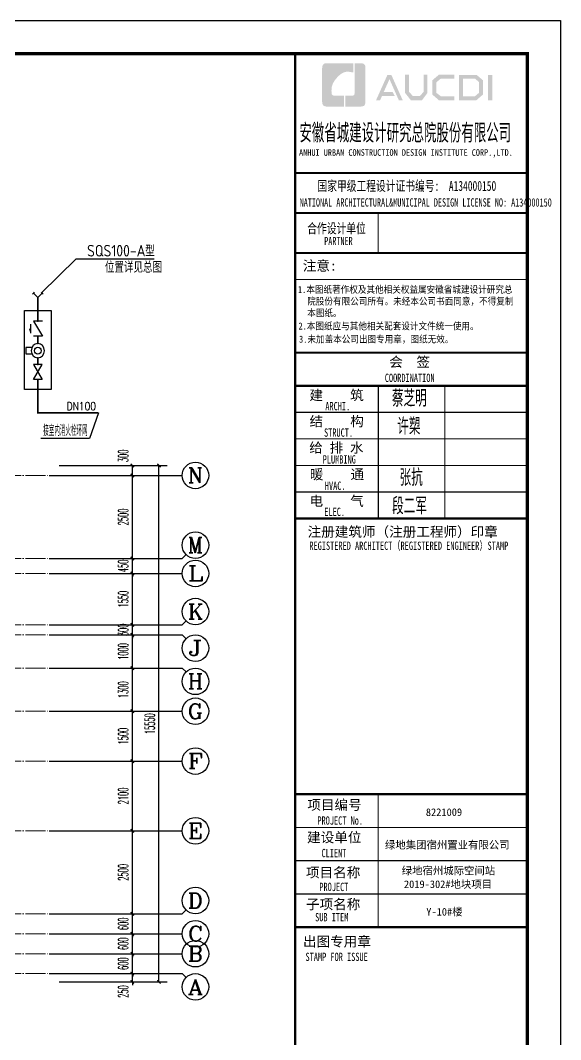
# Model space of a CAD drawing. Extents: x 27938 to 650306, y -92720 to 1524912.
# Drawn here: x 328046 to 344314, y 671171 to 701857 of the extents above; entities that cross this region are included whole.
import ezdxf
from ezdxf.enums import TextEntityAlignment as Align

# ---------------------------------------------------------------- set-up
doc = ezdxf.new("R2010")
doc.units = 0
doc.header["$LTSCALE"] = 1000
doc.header["$MEASUREMENT"] = 0
doc.linetypes.add('DOTE', pattern=[2.42, 2, -0.2, 0.02, -0.2])
for name, color, linetype in [('AXIS', 3, 'Continuous'), ('AXIS_TEXT', 4, 'Continuous'), ('DIM_不分区消火栓', 3, 'Continuous'), ('EQUIP_消防', 7, 'Continuous'), ('EQUIP_阀门', 7, 'Continuous'), ('PIPE-不分区消火栓', 1, 'X'), ('TEXT_不分区消火栓', 7, 'Continuous'), ('TWT_LEAD', 3, 'Continuous'), ('图框', 140, 'Continuous'), ('图签文字', 147, 'Continuous')]:
    doc.layers.add(name, color=color, linetype=linetype)
doc.layers.add('DOTE', color=19, linetype='DOTE', lineweight=9)
doc.layers.add('图签', color=147, linetype='Continuous', lineweight=18)
doc.layers.add('yichutu', color=7, linetype='Continuous', true_color=0xffffff, plot=False)
doc.styles.add('_TCH_AXIS', font='COMPLEX', dxfattribs={"bigfont": 'GBCBIG'})
doc.styles.add('_TCH_DIM_T3', font='SIMPLEX.shx', dxfattribs={"width": 0.494118, "bigfont": 'GBCBIG.shx'})
doc.styles.add('_TWT_PIPEDN', font='SIMPLEX.shx', dxfattribs={"width": 0.6, "oblique": 10, "height": 3, "bigfont": 'HZTXT.shx'})
doc.styles.add('COMPLEX', font='COMPLEX')
doc.styles.add('HT', font='simhei.ttf')
doc.styles.get("Standard").update_dxf_attribs({"font": 'gbenor.shx', "bigfont": 'gbcbig.shx'})
doc.styles.add('宋体', font='', dxfattribs={"height": 50})
doc.styles.add('建筑图签-1', font='simhei.ttf', dxfattribs={"width": 0.7})
doc.styles.add('建筑图签-2', font='TXT.shx', dxfattribs={"width": 0.5, "bigfont": 'HZTXT.shx'})
doc.styles.get('宋体').set_extended_font_data('SimSun')
doc.linetypes.add('X', pattern='A,3,-0.2,["X",Standard,S=0.25,R=0,X=-0.1,Y=-0.115],-0.25', length=3.45)
doc.dimstyles.new('_TCH_ARCH&&100', dxfattribs={"dimtxt": 297.5, "dimasz": 100, "dimexe": 250, "dimexo": 300, "dimgap": 126.25, "dimtad": 1, "dimdec": 0, "dimzin": 0, "dimdsep": 46, "dimtxsty": '_TCH_DIM_T3', "dimblk": 'ARCHTICK', "dimcen": 0.09, "dimclrt": 4, "dimazin": 2, "dimtfac": 1, "dimtdec": 0, "dimtix": 1, "dimtmove": 2, "dimatfit": 3, "dimfxl": 1, "dimtolj": 1, "dimtzin": 0, "dimarcsym": 0})

# ---------------------------------------------------------------- blocks, each defined once
blk = doc.blocks.new('院标1')
h = blk.add_hatch(color=150)
h.dxf.hatch_style = 1
h.set_gradient(color1=(33, 113, 253), color2=(33, 113, 253), tint=1, name='INVCURVED')
edge = h.paths.add_edge_path()
edge.add_spline(control_points=[(116373, 648379), (116379, 648379), (116382, 648379), (116391, 648379), (116391, 648379), (116391, 648379), (116616, 648379), (116616, 648379), (116616, 648379), (116616, 648379), (116616, 648054), (116616, 648054), (116616, 648054), (116616, 648054), (116108, 648054), (116108, 648054), (116108, 648054), (116028, 648054), (115963, 648111), (115963, 648199), (115963, 648199), (115963, 648199), (115963, 649215), (115963, 649215), (115963, 649215), (115963, 649295), (116018, 649360), (116108, 649360), (116108, 649360), (116108, 649360), (116897, 649360), (116897, 649360), (116897, 649360), (116897, 649360), (116897, 649080), (116897, 649080), (116897, 649080), (116897, 649080), (116566, 649140), (116356, 648859), (116356, 648859), (116245, 648719), (116240, 648545), (116247, 648466), (116247, 648466), (116254, 648386), (116247, 648466), (116247, 648466), (116247, 648466), (116247, 648466), (116258, 648374), (116373, 648379)], knot_values=[0, 0, 0, 0, 0.071429, 0.071429, 0.071429, 0.107143, 0.142857, 0.142857, 0.142857, 0.178571, 0.214286, 0.214286, 0.214286, 0.25, 0.285714, 0.285714, 0.285714, 0.321429, 0.357143, 0.357143, 0.357143, 0.392857, 0.428571, 0.428571, 0.428571, 0.464286, 0.5, 0.5, 0.5, 0.535714, 0.571429, 0.571429, 0.571429, 0.607143, 0.642857, 0.642857, 0.642857, 0.678571, 0.714286, 0.714286, 0.714286, 0.75, 0.785714, 0.785714, 0.785714, 0.821429, 0.857143, 0.857143, 0.857143, 0.928571, 1, 1, 1, 1], degree=3, periodic=0)
h = blk.add_hatch(color=150)
h.dxf.hatch_style = 1
h.set_gradient(color1=(33, 113, 253), color2=(33, 113, 253), tint=1, name='INVCURVED')
edge = h.paths.add_edge_path()
edge.add_spline(control_points=[(117268, 649215), (117268, 649215), (117268, 648199), (117268, 648199), (117268, 648199), (117268, 648114), (117212, 648054), (117123, 648054), (117123, 648054), (117123, 648054), (116663, 648054), (116663, 648054), (116663, 648054), (116663, 648054), (116663, 648379), (116663, 648379), (116663, 648379), (116663, 648379), (116865, 648379), (116865, 648379), (116865, 648379), (116907, 648379), (116941, 648413), (116941, 648455), (116941, 648455), (116941, 648455), (116941, 649360), (116941, 649360), (116941, 649360), (116941, 649360), (117123, 649360), (117123, 649360), (117123, 649360), (117204, 649360), (117268, 649306), (117268, 649215)], knot_values=[0, 0, 0, 0, 0.1, 0.1, 0.1, 0.15, 0.2, 0.2, 0.2, 0.25, 0.3, 0.3, 0.3, 0.35, 0.4, 0.4, 0.4, 0.45, 0.5, 0.5, 0.5, 0.55, 0.6, 0.6, 0.6, 0.65, 0.7, 0.7, 0.7, 0.75, 0.8, 0.8, 0.8, 0.9, 1, 1, 1, 1], degree=3, periodic=0)
blk = doc.blocks.new('TK')
at = {"layer": '图框'}
h = blk.add_hatch(color=256, dxfattribs=at)
h.paths.add_polyline_path([(547288, 547072), (547414, 547072), (547414, 546302), (547288, 546302)])
h.paths.add_polyline_path([(546536, 546956), (546536, 546430), (546896, 546430), (547020, 546536), (547020, 546855), (546900, 546956)], flags=16)
h.paths.add_polyline_path([(546418, 547074), (546418, 546311), (546940, 546311), (547138, 546482), (547138, 546910), (546943, 547074)])
h.paths.add_polyline_path([(546275, 547077), (546275, 546962), (545868, 546962), (545735, 546851), (545735, 546531), (545868, 546429), (546277, 546429), (546277, 546307), (545813, 546307), (545611, 546481), (545611, 546910), (545809, 547077)])
h.paths.add_polyline_path([(544792, 547075), (544912, 547075), (544912, 546565), (545026, 546433), (545237, 546433), (545351, 546565), (545351, 547075), (545465, 547075), (545465, 546528), (545301, 546311), (544963, 546311), (544792, 546530)])
h.paths.add_polyline_path([(544260, 547074), (544377, 547074), (544719, 546310), (544603, 546310), (544322, 546944), (544147, 546556), (544418, 546556), (544479, 546440), (544098, 546440), (544039, 546308), (543916, 546308)])
for p, q in [((541480, 544114), (548480, 544114)), ((541480, 544114), (548480, 544114)), ((541480, 542914), (548480, 542914))]:
    blk.add_line(p, q, dxfattribs=at)
blk.add_lwpolyline([(465375, 548714), (549475, 548714), (549475, 489314), (465375, 489314)], close=True, dxfattribs=at)
blk.add_lwpolyline([(465375, 548714), (549475, 548714), (549475, 489314), (465375, 489314)], close=True, dxfattribs=at)
at = {"layer": '图框', "const_width": 100}
blk.add_lwpolyline([(548475, 490314), (548475, 547714), (467875, 547714), (467875, 490314)], close=True, dxfattribs=at)
at = {"layer": '图框'}
for points, const_width in [([(541480, 490314), (541480, 547714)], 70), ([(541480, 544114), (548480, 544114)], 60), ([(541480, 542914), (548480, 542914)], 60), ([(541480, 542914), (548480, 542914)], 60), ([(543980, 542914), (543980, 541714)], 35), ([(541480, 541714), (548480, 541714)], 60), ([(541480, 541714), (548480, 541714)], 60), ([(541480, 540913), (548480, 540913)], 35), ([(541488, 538714), (548488, 538714)], 60), ([(541488, 537714), (548488, 537714)], 70), ([(541488, 537714), (548488, 537714)], 70), ([(543988, 537714), (543988, 533714)], 35), ([(545988, 537714), (545988, 533714)], 35), ([(541488, 536914), (548488, 536914)], 35), ([(541488, 536114), (548488, 536114)], 35), ([(541488, 535314), (548488, 535314)], 35), ([(541488, 534514), (548488, 534514)], 35), ([(541488, 533714), (548488, 533714)], 70), ([(541480, 525414), (548480, 525414)], 70), ([(541480, 525414), (548480, 525414)], 70), ([(543980, 521414), (543980, 525414)], 35), ([(541480, 524414), (548480, 524414)], 35), ([(541480, 523414), (548480, 523414)], 35), ([(541480, 522414), (548480, 522414)], 35), ([(548480, 521414), (541480, 521414)], 70)]:
    blk.add_lwpolyline(points, dxfattribs=dict(at, const_width=const_width))
blk.add_blockref('院标1', (426331, -101935))
for s, height, style, width, p in [('ANHUI URBAN CONSTRUCTION DESIGN INSTITUTE CORP.,LTD.', 200, '建筑图签-1', 0.91, (541598, 544636)), ('NATIONAL ARCHITECTURAL&MUNICIPAL DESIGN LICENSE NO: A134000150', 250, '建筑图签-1', 0.6, (541617, 543108)), ('PARTNER', 250, '建筑图签-1', 0.6, (542355, 541947)), ('1.本图纸著作权及其他相关权益属安徽省城建设计研究总', 210, 'HT', 0.88, (541566, 540507)), ('院股份有限公司所有。未经本公司书面同意，不得复制', 210, 'HT', 0.88, (541845, 540153)), ('本图纸。', 210, 'HT', 0.88, (541845, 539803)), (' 2.本图纸应与其他相关配套设计文件统一使用。 ', 210, 'HT', 0.88, (541455, 539406)), ('3.未加盖本公司出图专用章，图纸无效。', 210, 'HT', 0.88, (541598, 539011)), ('COORDINATION', 250, '建筑图签-1', 0.7, (544180, 537827)), ('ARCHI.', 250, '建筑图签-1', 0.7, (542389, 536975)), ('STRUCT.', 250, '建筑图签-1', 0.7, (542350, 536179)), ('PLUMBING', 250, '建筑图签-1', 0.7, (542309, 535372)), ('HVAC.', 250, '建筑图签-1', 0.7, (542374, 534579)), ('ELEC.', 250, '建筑图签-1', 0.7, (542358, 533794)), ('REGISTERED ARCHITECT（REGISTERED ENGINEER）STAMP', 250, '建筑图签-1', 0.7, (541909, 532772)), ('PROJECT No.', 250, '建筑图签-1', 0.7, (542150, 524499, -1799)), ('CLIENT', 250, '建筑图签-1', 0.7, (542274, 523520)), ('PROJECT', 250, '建筑图签-1', 0.7, (542209, 522500)), ('SUB ITEM', 250, '建筑图签-1', 0.7, (542082, 521589)), ('STAMP FOR ISSUE', 250, '建筑图签-1', 0.7, (541793, 520395))]:
    blk.add_text(s, height=height, dxfattribs=dict(at, style=style, width=width)).set_placement(p)
at = {"layer": '图签', "color": 2, "style": '宋体'}
for s, height, p in [('8221009', 229.3, (545417, 524761)), ('绿地集团宿州置业有限公司', 229.34, (544185, 523776)), ('绿地宿州城际空间站', 229.3, (544690, 523001)), ('2019-302#地块项目', 229.34, (544757, 522592))]:
    blk.add_text(s, height=height, dxfattribs=at).set_placement(p)
at = {"layer": '图签文字', "color": 7, "style": '建筑图签-1'}
for s, height, width, p in [('安徽省城建设计研究总院股份有限公司', 500, 0.55, (541608, 545091)), ('国家甲级工程设计证书编号:  A134000150', 300, 0.7, (542152, 543581)), ('合作设计单位', 300, 0.7, (541845, 542304))]:
    blk.add_text(s, height=height, dxfattribs=dict(at, width=width)).set_placement(p)
for s, p in [('注意:', (541711, 541177)), ('会  签', (544315, 538281)), ('建    筑', (541910, 537280)), ('结    构', (541914, 536493)), ('给 排 水', (541905, 535699)), ('暖    通', (541923, 534896)), ('电    气', (541913, 534096)), ('注册建筑师（注册工程师）印章', (541855, 533167)), ('项目编号', (541848, 524946)), ('建设单位', (541840, 523969)), ('项目名称', (541807, 522911)), ('子项名称', (541807, 521954)), ('出图专用章', (541716, 520832))]:
    blk.add_text(s, height=300, dxfattribs=at).set_placement(p)
at = {"layer": '图签文字', "color": 1, "style": '建筑图签-2', "width": 0.7}
for s, p in [('蔡芝明', (544395, 537085)), ('许槊', (544555, 536242)), ('张抗', (544626, 534701)), ('段二军', (544401, 533845))]:
    blk.add_text(s, height=500, dxfattribs=at).set_placement(p)
blk = doc.blocks.new('GDRDADWDAD')
at = {"layer": 'DOTE', "linetype": 'DOTE', "ltscale": 0.3}
for p, q in [((270117, 688157), (328917, 688157)), ((270117, 685657), (328917, 685657)), ((270117, 685207), (328917, 685207)), ((270117, 683657), (328917, 683657)), ((270117, 683357), (328917, 683357)), ((270117, 682357), (328917, 682357)), ((270117, 681057), (328917, 681057)), ((270117, 679557), (328917, 679557)), ((270117, 677457), (328917, 677457)), ((270117, 674957), (328917, 674957)), ((270117, 674357), (328917, 674357)), ((270117, 673757), (328917, 673757)), ((270117, 673157), (328917, 673157))]:
    blk.add_line(p, q, dxfattribs=at)
blk = doc.blocks.new('yct-841-594-84100-59400-100-1000.0')
at = {"layer": 'yichutu', "color": 7, "true_color": 0xffffff}
blk.add_lwpolyline([(0, 0), (0, 59400), (84100, 59400), (84100, 0)], close=True, dxfattribs=at)
blk = doc.blocks.new('$VALVE$00000295')
blk.add_lwpolyline([(-125, 72), (-125, -72), (125, 72), (125, -72), (-125, 72)])
for p in [(-125, 0), (125, 0)]:
    blk.add_point(p)
blk = doc.blocks.new('$VALVE$00000315')
blk.add_line((-75, 125), (75, 125))
blk.add_lwpolyline([(-125, -75), (-125, 75), (125, -75), (125, 75)])
for p in [(-125, 0), (125, 0)]:
    blk.add_point(p)
blk.add_solid([(0, 125), (0, 150), (75, 125)])
blk = doc.blocks.new('$VALVE$00000751')
for p, q in [((-53, -108), (-53, -221)), ((53, -221), (53, -108)), ((-53, -221), (53, -221))]:
    blk.add_line(p, q)
blk.add_lwpolyline([(-120, 0, 1), (120, 0, 1), (-120, 0, 1.76642)], format="xyb")
blk.add_circle((0, 0), 60)
for p in [(-120, 0), (120, 0)]:
    blk.add_point(p)
blk = doc.blocks.new('$ATTACHMENT$00000194')
for p, q in [((0, 0), (134, 134)), ((0, 0), (134, -134)), ((107, 162), (134, 134)), ((161, 107), (134, 134)), ((107, -161), (134, -134)), ((161, -107), (134, -134))]:
    blk.add_line(p, q)
blk = doc.blocks.new('_ArchTick')
at = {"color": 0, "linetype": 'ByBlock', "const_width": 0.4}
blk.add_lwpolyline([(-0.5, -0.5), (0.5, 0.5)], dxfattribs=at)
blk = doc.blocks.new('*D1050')
at = {"layer": 'AXIS', "color": 0, "lineweight": -2}
for p, q in [((331417, 673157), (331417, 673257)), ((329217, 673157), (331667, 673157)), ((331417, 672907), (331417, 673157)), ((329217, 672907), (331667, 672907)), ((331417, 672907), (331417, 672807))]:
    blk.add_line(p, q, dxfattribs=at)
at = {"layer": 'Defpoints', "color": 0}
for p in [(328917, 673157), (331417, 673157), (328917, 672907)]:
    blk.add_point(p, dxfattribs=at)
at = {"layer": 'AXIS', "color": 0, "lineweight": -2, "xscale": 100, "yscale": 100, "zscale": 100}
for p, rotation in [((331417, 673157), 270), ((331417, 672907), 90)]:
    blk.add_blockref('_ArchTick', p, dxfattribs=dict(at, rotation=rotation))
at = {"layer": 'AXIS', "color": 4, "insert": (331142, 672618), "char_height": 297.5, "attachment_point": 5, "rotation": 90, "style": '_TCH_DIM_T3'}
blk.add_mtext('\\A1;250', dxfattribs=at)
blk = doc.blocks.new('*D1051')
at = {"layer": 'AXIS', "color": 0, "lineweight": -2}
for p, q in [((329217, 673757), (331667, 673757)), ((331417, 673757), (331417, 673857)), ((331417, 673157), (331417, 673757)), ((329217, 673157), (331667, 673157)), ((331417, 673157), (331417, 673057))]:
    blk.add_line(p, q, dxfattribs=at)
at = {"layer": 'Defpoints', "color": 0}
for p in [(328917, 673757), (331417, 673757), (328917, 673157)]:
    blk.add_point(p, dxfattribs=at)
at = {"layer": 'AXIS', "color": 0, "lineweight": -2, "xscale": 100, "yscale": 100, "zscale": 100}
for p, rotation in [((331417, 673757), 270), ((331417, 673157), 90)]:
    blk.add_blockref('_ArchTick', p, dxfattribs=dict(at, rotation=rotation))
at = {"layer": 'AXIS', "color": 4, "insert": (331142, 673457), "char_height": 297.5, "attachment_point": 5, "rotation": 90, "style": '_TCH_DIM_T3'}
blk.add_mtext('\\A1;600', dxfattribs=at)
blk = doc.blocks.new('*D1052')
at = {"layer": 'AXIS', "color": 0, "lineweight": -2}
for p, q in [((329217, 674357), (331667, 674357)), ((331417, 674357), (331417, 674457)), ((331417, 673757), (331417, 674357)), ((329217, 673757), (331667, 673757)), ((331417, 673757), (331417, 673657))]:
    blk.add_line(p, q, dxfattribs=at)
at = {"layer": 'Defpoints', "color": 0}
for p in [(328917, 674357), (331417, 674357), (328917, 673757)]:
    blk.add_point(p, dxfattribs=at)
at = {"layer": 'AXIS', "color": 0, "lineweight": -2, "xscale": 100, "yscale": 100, "zscale": 100}
for p, rotation in [((331417, 674357), 270), ((331417, 673757), 90)]:
    blk.add_blockref('_ArchTick', p, dxfattribs=dict(at, rotation=rotation))
at = {"layer": 'AXIS', "color": 4, "insert": (331142, 674057), "char_height": 297.5, "attachment_point": 5, "rotation": 90, "style": '_TCH_DIM_T3'}
blk.add_mtext('\\A1;600', dxfattribs=at)
blk = doc.blocks.new('*D1053')
at = {"layer": 'AXIS', "color": 0, "lineweight": -2}
for p, q in [((329217, 674957), (331667, 674957)), ((331417, 674957), (331417, 675057)), ((331417, 674357), (331417, 674957)), ((329217, 674357), (331667, 674357)), ((331417, 674357), (331417, 674257))]:
    blk.add_line(p, q, dxfattribs=at)
at = {"layer": 'Defpoints', "color": 0}
for p in [(328917, 674957), (331417, 674957), (328917, 674357)]:
    blk.add_point(p, dxfattribs=at)
at = {"layer": 'AXIS', "color": 0, "lineweight": -2, "xscale": 100, "yscale": 100, "zscale": 100}
for p, rotation in [((331417, 674957), 270), ((331417, 674357), 90)]:
    blk.add_blockref('_ArchTick', p, dxfattribs=dict(at, rotation=rotation))
at = {"layer": 'AXIS', "color": 4, "insert": (331142, 674657), "char_height": 297.5, "attachment_point": 5, "rotation": 90, "style": '_TCH_DIM_T3'}
blk.add_mtext('\\A1;600', dxfattribs=at)
blk = doc.blocks.new('*D1054')
at = {"layer": 'AXIS', "color": 0, "lineweight": -2}
for p, q in [((329217, 677457), (331667, 677457)), ((331417, 674957), (331417, 677457)), ((329217, 674957), (331667, 674957))]:
    blk.add_line(p, q, dxfattribs=at)
at = {"layer": 'Defpoints', "color": 0}
for p in [(328917, 677457), (331417, 677457), (328917, 674957)]:
    blk.add_point(p, dxfattribs=at)
at = {"layer": 'AXIS', "color": 0, "lineweight": -2, "xscale": 100, "yscale": 100, "zscale": 100}
for p, rotation in [((331417, 677457), 90), ((331417, 674957), 270)]:
    blk.add_blockref('_ArchTick', p, dxfattribs=dict(at, rotation=rotation))
at = {"layer": 'AXIS', "color": 4, "insert": (331142, 676207), "char_height": 297.5, "attachment_point": 5, "rotation": 90, "style": '_TCH_DIM_T3'}
blk.add_mtext('\\A1;2500', dxfattribs=at)
blk = doc.blocks.new('*D1055')
at = {"layer": 'AXIS', "color": 0, "lineweight": -2}
for p, q in [((329217, 679557), (331667, 679557)), ((331417, 677457), (331417, 679557)), ((329217, 677457), (331667, 677457))]:
    blk.add_line(p, q, dxfattribs=at)
at = {"layer": 'Defpoints', "color": 0}
for p in [(328917, 679557), (331417, 679557), (328917, 677457)]:
    blk.add_point(p, dxfattribs=at)
at = {"layer": 'AXIS', "color": 0, "lineweight": -2, "xscale": 100, "yscale": 100, "zscale": 100}
for p, rotation in [((331417, 679557), 90), ((331417, 677457), 270)]:
    blk.add_blockref('_ArchTick', p, dxfattribs=dict(at, rotation=rotation))
at = {"layer": 'AXIS', "color": 4, "insert": (331142, 678507), "char_height": 297.5, "attachment_point": 5, "rotation": 90, "style": '_TCH_DIM_T3'}
blk.add_mtext('\\A1;2100', dxfattribs=at)
blk = doc.blocks.new('*D1056')
at = {"layer": 'AXIS', "color": 0, "lineweight": -2}
for p, q in [((329217, 681057), (331667, 681057)), ((331417, 679557), (331417, 681057)), ((329217, 679557), (331667, 679557))]:
    blk.add_line(p, q, dxfattribs=at)
at = {"layer": 'Defpoints', "color": 0}
for p in [(328917, 681057), (331417, 681057), (328917, 679557)]:
    blk.add_point(p, dxfattribs=at)
at = {"layer": 'AXIS', "color": 0, "lineweight": -2, "xscale": 100, "yscale": 100, "zscale": 100}
for p, rotation in [((331417, 681057), 90), ((331417, 679557), 270)]:
    blk.add_blockref('_ArchTick', p, dxfattribs=dict(at, rotation=rotation))
at = {"layer": 'AXIS', "color": 4, "insert": (331142, 680307), "char_height": 297.5, "attachment_point": 5, "rotation": 90, "style": '_TCH_DIM_T3'}
blk.add_mtext('\\A1;1500', dxfattribs=at)
blk = doc.blocks.new('*D1057')
at = {"layer": 'AXIS', "color": 0, "lineweight": -2}
for p, q in [((329217, 682357), (331667, 682357)), ((331417, 681057), (331417, 682357)), ((329217, 681057), (331667, 681057))]:
    blk.add_line(p, q, dxfattribs=at)
at = {"layer": 'Defpoints', "color": 0}
for p in [(328917, 682357), (331417, 682357), (328917, 681057)]:
    blk.add_point(p, dxfattribs=at)
at = {"layer": 'AXIS', "color": 0, "lineweight": -2, "xscale": 100, "yscale": 100, "zscale": 100}
for p, rotation in [((331417, 682357), 90), ((331417, 681057), 270)]:
    blk.add_blockref('_ArchTick', p, dxfattribs=dict(at, rotation=rotation))
at = {"layer": 'AXIS', "color": 4, "insert": (331142, 681707), "char_height": 297.5, "attachment_point": 5, "rotation": 90, "style": '_TCH_DIM_T3'}
blk.add_mtext('\\A1;1300', dxfattribs=at)
blk = doc.blocks.new('*D1058')
at = {"layer": 'AXIS', "color": 0, "lineweight": -2}
for p, q in [((329217, 683357), (331667, 683357)), ((331417, 682357), (331417, 683357)), ((329217, 682357), (331667, 682357))]:
    blk.add_line(p, q, dxfattribs=at)
at = {"layer": 'Defpoints', "color": 0}
for p in [(328917, 683357), (331417, 683357), (328917, 682357)]:
    blk.add_point(p, dxfattribs=at)
at = {"layer": 'AXIS', "color": 0, "lineweight": -2, "xscale": 100, "yscale": 100, "zscale": 100}
for p, rotation in [((331417, 683357), 90), ((331417, 682357), 270)]:
    blk.add_blockref('_ArchTick', p, dxfattribs=dict(at, rotation=rotation))
at = {"layer": 'AXIS', "color": 4, "insert": (331142, 682857), "char_height": 297.5, "attachment_point": 5, "rotation": 90, "style": '_TCH_DIM_T3'}
blk.add_mtext('\\A1;1000', dxfattribs=at)
blk = doc.blocks.new('*D1059')
at = {"layer": 'AXIS', "color": 0, "lineweight": -2}
for p, q in [((331417, 683657), (331417, 683757)), ((329217, 683657), (331667, 683657)), ((331417, 683357), (331417, 683657)), ((329217, 683357), (331667, 683357)), ((331417, 683357), (331417, 683257))]:
    blk.add_line(p, q, dxfattribs=at)
at = {"layer": 'Defpoints', "color": 0}
for p in [(328917, 683657), (331417, 683657), (328917, 683357)]:
    blk.add_point(p, dxfattribs=at)
at = {"layer": 'AXIS', "color": 0, "lineweight": -2, "xscale": 100, "yscale": 100, "zscale": 100}
for p, rotation in [((331417, 683657), 270), ((331417, 683357), 90)]:
    blk.add_blockref('_ArchTick', p, dxfattribs=dict(at, rotation=rotation))
at = {"layer": 'AXIS', "color": 4, "insert": (331142, 683507), "char_height": 297.5, "attachment_point": 5, "rotation": 90, "style": '_TCH_DIM_T3'}
blk.add_mtext('\\A1;300', dxfattribs=at)
blk = doc.blocks.new('*D1060')
at = {"layer": 'AXIS', "color": 0, "lineweight": -2}
for p, q in [((329217, 685207), (331667, 685207)), ((331417, 683657), (331417, 685207)), ((329217, 683657), (331667, 683657))]:
    blk.add_line(p, q, dxfattribs=at)
at = {"layer": 'Defpoints', "color": 0}
for p in [(328917, 685207), (331417, 685207), (328917, 683657)]:
    blk.add_point(p, dxfattribs=at)
at = {"layer": 'AXIS', "color": 0, "lineweight": -2, "xscale": 100, "yscale": 100, "zscale": 100}
for p, rotation in [((331417, 685207), 90), ((331417, 683657), 270)]:
    blk.add_blockref('_ArchTick', p, dxfattribs=dict(at, rotation=rotation))
at = {"layer": 'AXIS', "color": 4, "insert": (331142, 684432), "char_height": 297.5, "attachment_point": 5, "rotation": 90, "style": '_TCH_DIM_T3'}
blk.add_mtext('\\A1;1550', dxfattribs=at)
blk = doc.blocks.new('*D1061')
at = {"layer": 'AXIS', "color": 0, "lineweight": -2}
for p, q in [((329217, 685657), (331667, 685657)), ((331417, 685657), (331417, 685757)), ((331417, 685207), (331417, 685657)), ((329217, 685207), (331667, 685207)), ((331417, 685207), (331417, 685107))]:
    blk.add_line(p, q, dxfattribs=at)
at = {"layer": 'Defpoints', "color": 0}
for p in [(328917, 685657), (331417, 685657), (328917, 685207)]:
    blk.add_point(p, dxfattribs=at)
at = {"layer": 'AXIS', "color": 0, "lineweight": -2, "xscale": 100, "yscale": 100, "zscale": 100}
for p, rotation in [((331417, 685657), 270), ((331417, 685207), 90)]:
    blk.add_blockref('_ArchTick', p, dxfattribs=dict(at, rotation=rotation))
at = {"layer": 'AXIS', "color": 4, "insert": (331142, 685432), "char_height": 297.5, "attachment_point": 5, "rotation": 90, "style": '_TCH_DIM_T3'}
blk.add_mtext('\\A1;450', dxfattribs=at)
blk = doc.blocks.new('*D1062')
at = {"layer": 'AXIS', "color": 0, "lineweight": -2}
for p, q in [((329217, 688157), (331667, 688157)), ((331417, 685657), (331417, 688157)), ((329217, 685657), (331667, 685657))]:
    blk.add_line(p, q, dxfattribs=at)
at = {"layer": 'Defpoints', "color": 0}
for p in [(328917, 688157), (331417, 688157), (328917, 685657)]:
    blk.add_point(p, dxfattribs=at)
at = {"layer": 'AXIS', "color": 0, "lineweight": -2, "xscale": 100, "yscale": 100, "zscale": 100}
for p, rotation in [((331417, 688157), 90), ((331417, 685657), 270)]:
    blk.add_blockref('_ArchTick', p, dxfattribs=dict(at, rotation=rotation))
at = {"layer": 'AXIS', "color": 4, "insert": (331142, 686907), "char_height": 297.5, "attachment_point": 5, "rotation": 90, "style": '_TCH_DIM_T3'}
blk.add_mtext('\\A1;2500', dxfattribs=at)
blk = doc.blocks.new('*D1063')
at = {"layer": 'AXIS', "color": 0, "lineweight": -2}
for p, q in [((329217, 688457), (331667, 688457)), ((331417, 688157), (331417, 688457)), ((329217, 688157), (331667, 688157))]:
    blk.add_line(p, q, dxfattribs=at)
at = {"layer": 'Defpoints', "color": 0}
for p in [(328917, 688457), (331417, 688457), (328917, 688157)]:
    blk.add_point(p, dxfattribs=at)
at = {"layer": 'AXIS', "color": 0, "lineweight": -2, "xscale": 100, "yscale": 100, "zscale": 100}
for p, rotation in [((331417, 688457), 90), ((331417, 688157), 270)]:
    blk.add_blockref('_ArchTick', p, dxfattribs=dict(at, rotation=rotation))
at = {"layer": 'AXIS', "color": 4, "insert": (331142, 688746), "char_height": 297.5, "attachment_point": 5, "rotation": 90, "style": '_TCH_DIM_T3'}
blk.add_mtext('\\A1;300', dxfattribs=at)
blk = doc.blocks.new('*D1064')
at = {"layer": 'AXIS', "color": 0, "lineweight": -2}
for p, q in [((329217, 688457), (332467, 688457)), ((332217, 672907), (332217, 688457)), ((329217, 672907), (332467, 672907))]:
    blk.add_line(p, q, dxfattribs=at)
at = {"layer": 'Defpoints', "color": 0}
for p in [(328917, 688457), (332217, 688457), (328917, 672907)]:
    blk.add_point(p, dxfattribs=at)
at = {"layer": 'AXIS', "color": 0, "lineweight": -2, "xscale": 100, "yscale": 100, "zscale": 100}
for p, rotation in [((332217, 688457), 90), ((332217, 672907), 270)]:
    blk.add_blockref('_ArchTick', p, dxfattribs=dict(at, rotation=rotation))
at = {"layer": 'AXIS', "color": 4, "insert": (331942, 680682), "char_height": 297.5, "attachment_point": 5, "rotation": 90, "style": '_TCH_DIM_T3'}
blk.add_mtext('\\A1;15550', dxfattribs=at)
blk = doc.blocks.new('_AXISO')
blk.add_circle((0, 0), 0.5)
at = {"layer": 'AXIS_TEXT', "style": 'COMPLEX', "width": 1.041667}
blk.add_attdef('A', text='', height=0.56, dxfattribs=at).set_placement((-0.25, -0.28), (0.25, -0.28), align=Align.FIT)

msp = doc.modelspace()

# ---------------------------------------------------------------- hatches: boundary and pattern name
at = {"layer": 'PIPE-不分区消火栓'}
for points in [[(328571.9, 690042.6), (328549.4, 690042.6), (328549.4, 690020.1)], [(328571.9, 690042.6), (328571.9, 690020.1), (328549.4, 690020.1)]]:
    msp.add_hatch(color=256, dxfattribs=at).paths.add_polyline_path(points)

# ---------------------------------------------------------------- linework, layer by layer
msp.add_lwpolyline([(328969.4, 693125.9), (328969.4, 690744.7), (328174.5, 690744.7), (328174.5, 693125.9)], close=True)
for p in [(328571.9, 692797.5), (328571.9, 692347.5), (328571.9, 692128.5), (328571.9, 691696.5), (328571.9, 691499.3), (328571.9, 691048.6)]:
    msp.add_point(p)
at = {"layer": 'AXIS'}
for p, q in [((328916.6, 688157.2), (332916.6, 688157.2)), ((328916.6, 685657.2), (332916.6, 685657.2)), ((333033.7, 685774.3), (332916.6, 685657.2)), ((328916.6, 685207.2), (332916.6, 685207.2)), ((333033.7, 683774.3), (332916.6, 683657.2)), ((328916.6, 683657.2), (332916.6, 683657.2)), ((328916.6, 683357.2), (332916.6, 683357.2)), ((333033.7, 683240), (332916.6, 683357.2)), ((328916.6, 682357.2), (332916.6, 682357.2)), ((333033.7, 682240), (332916.6, 682357.2)), ((328916.6, 681057.2), (332916.6, 681057.2)), ((328916.6, 679557.2), (332916.6, 679557.2)), ((328916.6, 677457.2), (332916.6, 677457.2)), ((328916.6, 674957.2), (332916.6, 674957.2)), ((333033.7, 675074.3), (332916.6, 674957.2)), ((328916.6, 674357.2), (332916.6, 674357.2)), ((328916.6, 673757.2), (332916.6, 673757.2)), ((328916.6, 673157.2), (332916.6, 673157.2)), ((333033.7, 673040), (332916.6, 673157.2))]:
    msp.add_line(p, q, dxfattribs=at)
at = {"layer": 'DIM_不分区消火栓'}
for p, q in [((330394.1, 690042.6), (330127.1, 689273.5)), ((330127.1, 689273.5), (328664.3, 689273.5))]:
    msp.add_line(p, q, dxfattribs=at)
at = {"layer": 'PIPE-不分区消火栓', "const_width": 45}
for points in [[(328571.9, 693509.4), (328571.9, 692797.5)], [(328571.9, 692347.5), (328571.9, 692128.5)], [(328571.9, 691696.5), (328571.9, 691499.3)], [(328571.9, 691048.6), (328571.9, 690042.6)], [(328571.9, 690042.6), (329366.8, 690042.6)], [(329366.8, 690042.6), (330394.1, 690042.6)]]:
    msp.add_lwpolyline(points, dxfattribs=at)
at = {"layer": 'TWT_LEAD'}
for p, q in [((328674.6, 693642.6), (329728, 694677.5)), ((328674.6, 693642.6), (329728, 694677.5)), ((329728, 694677.5), (332078.1, 694677.5))]:
    msp.add_line(p, q, dxfattribs=at)

# ---------------------------------------------------------------- block references
for name, p in [('TK', (-205160.9, 153143.3)), ('GDRDADWDAD', (0, 0))]:
    msp.add_blockref(name, p)
at = {"layer": 'AXIS'}
ref = msp.add_blockref('_AXISO', (333316.6, 688157.2), dxfattribs=dict(at, xscale=800, yscale=800, zscale=800))
ref.add_attrib('A', 'N', dxfattribs={"layer": 'AXIS_TEXT', "height": 452.5, "style": '_TCH_AXIS', "width": 1.105263}).set_placement((333090.3, 687930.9), (333542.9, 687930.9), align=Align.FIT)
ref = msp.add_blockref('_AXISO', (333316.6, 686057.2), dxfattribs=dict(at, xscale=800, yscale=800, zscale=800))
ref.add_attrib('A', 'M', dxfattribs={"layer": 'AXIS_TEXT', "height": 452.5, "style": '_TCH_AXIS'}).set_placement((333090.3, 685830.9), (333542.9, 685830.9), align=Align.FIT)
ref = msp.add_blockref('_AXISO', (333316.6, 685207.2), dxfattribs=dict(at, xscale=800, yscale=800, zscale=800))
ref.add_attrib('A', 'L', dxfattribs={"layer": 'AXIS_TEXT', "height": 452.5, "style": '_TCH_AXIS', "width": 1.4}).set_placement((333090.3, 684980.9), (333542.9, 684980.9), align=Align.FIT)
ref = msp.add_blockref('_AXISO', (333316.6, 684057.2), dxfattribs=dict(at, xscale=800, yscale=800, zscale=800))
ref.add_attrib('A', 'K', dxfattribs={"layer": 'AXIS_TEXT', "height": 452.5, "style": '_TCH_AXIS', "width": 1.105263}).set_placement((333090.3, 683830.9), (333542.9, 683830.9), align=Align.FIT)
ref = msp.add_blockref('_AXISO', (333316.6, 682957.2), dxfattribs=dict(at, xscale=800, yscale=800, zscale=800))
ref.add_attrib('A', 'J', dxfattribs={"layer": 'AXIS_TEXT', "height": 452.5, "style": '_TCH_AXIS', "width": 1.909091}).set_placement((333090.3, 682730.9), (333542.9, 682730.9), align=Align.FIT)
ref = msp.add_blockref('_AXISO', (333316.6, 681957.2), dxfattribs=dict(at, xscale=800, yscale=800, zscale=800))
ref.add_attrib('A', 'H', dxfattribs={"layer": 'AXIS_TEXT', "height": 452.5, "style": '_TCH_AXIS', "width": 1.05}).set_placement((333090.3, 681730.9), (333542.9, 681730.9), align=Align.FIT)
ref = msp.add_blockref('_AXISO', (333316.6, 681057.2), dxfattribs=dict(at, xscale=800, yscale=800, zscale=800))
ref.add_attrib('A', 'G', dxfattribs={"layer": 'AXIS_TEXT', "height": 452.5, "style": '_TCH_AXIS', "width": 1.166667}).set_placement((333090.3, 680830.9), (333542.9, 680830.9), align=Align.FIT)
ref = msp.add_blockref('_AXISO', (333316.6, 679557.2), dxfattribs=dict(at, xscale=800, yscale=800, zscale=800))
ref.add_attrib('A', 'F', dxfattribs={"layer": 'AXIS_TEXT', "height": 452.5, "style": '_TCH_AXIS', "width": 1.3125}).set_placement((333090.3, 679330.9), (333542.9, 679330.9), align=Align.FIT)
ref = msp.add_blockref('_AXISO', (333316.6, 677457.2), dxfattribs=dict(at, xscale=800, yscale=800, zscale=800))
ref.add_attrib('A', 'E', dxfattribs={"layer": 'AXIS_TEXT', "height": 452.5, "style": '_TCH_AXIS', "width": 1.3125}).set_placement((333090.3, 677230.9), (333542.9, 677230.9), align=Align.FIT)
ref = msp.add_blockref('_AXISO', (333316.6, 675357.2), dxfattribs=dict(at, xscale=800, yscale=800, zscale=800))
ref.add_attrib('A', 'D', dxfattribs={"layer": 'AXIS_TEXT', "height": 452.5, "style": '_TCH_AXIS', "width": 1.235294}).set_placement((333090.3, 675130.9), (333542.9, 675130.9), align=Align.FIT)
ref = msp.add_blockref('_AXISO', (333316.6, 674357.2), dxfattribs=dict(at, xscale=800, yscale=800, zscale=800))
ref.add_attrib('A', 'C', dxfattribs={"layer": 'AXIS_TEXT', "height": 452.5, "style": '_TCH_AXIS', "width": 1.4}).set_placement((333090.3, 674130.9), (333542.9, 674130.9), align=Align.FIT)
ref = msp.add_blockref('_AXISO', (333316.6, 673757.2), dxfattribs=dict(at, xscale=800, yscale=800, zscale=800))
ref.add_attrib('A', 'B', dxfattribs={"layer": 'AXIS_TEXT', "height": 452.5, "style": '_TCH_AXIS', "width": 1.235294}).set_placement((333090.3, 673530.9), (333542.9, 673530.9), align=Align.FIT)
ref = msp.add_blockref('_AXISO', (333316.6, 672757.2), dxfattribs=dict(at, xscale=800, yscale=800, zscale=800))
ref.add_attrib('A', 'A', dxfattribs={"layer": 'AXIS_TEXT', "height": 452.5, "style": '_TCH_AXIS', "width": 1.166667}).set_placement((333090.3, 672530.9), (333542.9, 672530.9), align=Align.FIT)
at = {"layer": 'EQUIP_消防', "yscale": -1, "rotation": 90.00000000000001}
msp.add_blockref('$ATTACHMENT$00000194', (328571.9, 693509.4), dxfattribs=at)
at = {"layer": 'EQUIP_阀门', "xscale": 1.8, "zscale": 1.8, "rotation": 270}
for name, p, yscale in [('$VALVE$00000315', (328571.9, 692572.5), -1.8), ('$VALVE$00000751', (328571.9, 691912.5), 1.65), ('$VALVE$00000295', (328571.9, 691274), 1.8)]:
    msp.add_blockref(name, p, dxfattribs=dict(at, yscale=yscale))
at = {"layer": 'yichutu'}
msp.add_blockref('yct-841-594-84100-59400-100-1000.0', (260214.1, 642457), dxfattribs=at)

# ---------------------------------------------------------------- texts
at = {"layer": 'DIM_不分区消火栓', "color": 7, "style": '_TCH_DIM_T3', "width": 0.494118}
msp.add_text('接室内消火栓环网', height=337.59, dxfattribs=at).set_placement((328734.3, 689343.5))
at = {"layer": 'TEXT_不分区消火栓', "style": '_TWT_PIPEDN', "width": 0.8}
msp.add_text('DN100', height=250, dxfattribs=at).set_placement((329437.6, 690117.6))
at = {"layer": 'TWT_LEAD', "color": 7}
for s, height, p in [('SQS100-A', 350, (330053.3, 694747.5)), ('型', 337.6, (331803.3, 694747.5)), ('位置详见总图', 337.59, (330589.5, 694257.5))]:
    msp.add_text(s, height=height, dxfattribs=at).set_placement(p)
at = {"layer": '图签', "color": 2, "style": '宋体'}
msp.add_text('Y-10#楼', height=229.34, dxfattribs=at).set_placement((340268.2, 674904.8))

# ---------------------------------------------------------------- dimensions: what is measured, and where the dimension line sits
at = {"layer": 'AXIS'}
for base, p1, p2, picture, middle in [((331416.6, 688457.3), (328916.6, 688157.2), (328916.6, 688457.3), '*D1063', (331141.6, 688746.3)), ((331416.6, 673157.2), (328916.6, 672907.2), (328916.6, 673157.2), '*D1050', (331141.6, 672618.2))]:
    dim = msp.add_linear_dim(base=base, p1=p1, p2=p2, angle=90, dimstyle='_TCH_ARCH&&100', dxfattribs=at)
    dim.commit()
    dim.dimension.update_dxf_attribs({"geometry": picture, "text_midpoint": middle, "dimtype": 129})
for p1, p2, distance, picture, middle in [((328916.6, 672907.2), (328916.6, 688457.3), -3300, '*D1064', (331941.6, 680682.2)), ((328916.6, 685657.2), (328916.6, 688157.2), -2500, '*D1062', (331141.6, 686907.2)), ((328916.6, 685207.2), (328916.6, 685657.2), -2500, '*D1061', (331141.6, 685432.2)), ((328916.6, 683657.2), (328916.6, 685207.2), -2500, '*D1060', (331141.6, 684432.2)), ((328916.6, 683357.2), (328916.6, 683657.2), -2500, '*D1059', (331141.6, 683507.2)), ((328916.6, 682357.2), (328916.6, 683357.2), -2500, '*D1058', (331141.6, 682857.2)), ((328916.6, 681057.2), (328916.6, 682357.2), -2500, '*D1057', (331141.6, 681707.2)), ((328916.6, 679557.2), (328916.6, 681057.2), -2500, '*D1056', (331141.6, 680307.2)), ((328916.6, 677457.2), (328916.6, 679557.2), -2500, '*D1055', (331141.6, 678507.2)), ((328916.6, 674957.2), (328916.6, 677457.2), -2500, '*D1054', (331141.6, 676207.2)), ((328916.6, 674357.2), (328916.6, 674957.2), -2500, '*D1053', (331141.6, 674657.2)), ((328916.6, 673757.2), (328916.6, 674357.2), -2500, '*D1052', (331141.6, 674057.2)), ((328916.6, 673157.2), (328916.6, 673757.2), -2500, '*D1051', (331141.6, 673457.2))]:
    dim = msp.add_aligned_dim(p1=p1, p2=p2, distance=distance, dimstyle='_TCH_ARCH&&100', dxfattribs=at)
    dim.commit()
    dim.dimension.update_dxf_attribs({"geometry": picture, "text_midpoint": middle})

doc.saveas('drawing.dxf')
